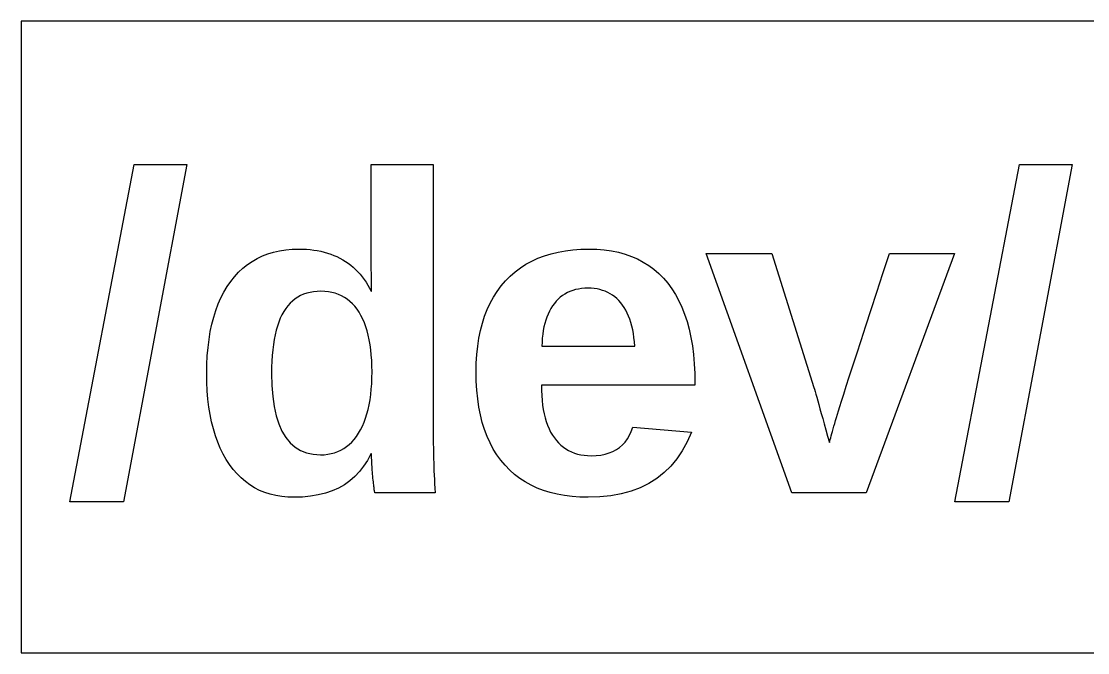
# Model space of a CAD drawing. Header units: metres. Extents: x -500 to 500, y -150 to 150.
# Drawn here: x -500 to 7, y -150 to 150 of the extents above; entities that cross this region are included whole.
import ezdxf

# ---------------------------------------------------------------- set-up
doc = ezdxf.new("R2010")
doc.units = ezdxf.units.M

msp = doc.modelspace()

# ---------------------------------------------------------------- linework, layer by layer
for p, q in [((500, 150), (-500, 150)), ((-500, 150), (-500, -150)), ((-477.026, -78.3725), (-446.435, 81.9435)), ((-421.415, 81.9435), (-451.481, -78.3725)), ((-446.435, 81.9435), (-421.415, 81.9435)), ((-333.782, 40.4185), (-333.782, 81.9435)), ((-333.782, 81.9435), (-304.241, 81.9435)), ((-304.241, 81.9435), (-304.241, -49.2525)), ((-56.3574, -78.3725), (-25.7664, 81.9435)), ((-0.74645, 81.9435), (-30.8124, -78.3725)), ((-25.7664, 81.9435), (-0.74645, 81.9435)), ((-380.13, 40.3274), (-377.306, 40.9653)), ((-377.306, 40.9653), (-374.369, 41.421)), ((-374.369, 41.421), (-371.319, 41.6944)), ((-371.319, 41.6944), (-368.157, 41.7855)), ((-368.157, 41.7855), (-366.317, 41.7556)), ((-366.317, 41.7556), (-364.516, 41.6661)), ((-364.516, 41.6661), (-362.754, 41.5168)), ((-362.754, 41.5168), (-361.031, 41.3078)), ((-361.031, 41.3078), (-359.348, 41.039)), ((-359.348, 41.039), (-357.703, 40.7106)), ((-357.703, 40.7106), (-356.098, 40.3224)), ((-244.959, 40.3523), (-241.496, 40.9793)), ((-241.496, 40.9793), (-237.895, 41.4272)), ((-237.895, 41.4272), (-234.156, 41.6959)), ((-234.156, 41.6959), (-230.278, 41.7855)), ((-230.278, 41.7855), (-226.578, 41.6894)), ((-226.578, 41.6894), (-223.015, 41.4011)), ((-223.015, 41.4011), (-219.589, 40.9205)), ((-219.589, 40.9205), (-216.3, 40.2478)), ((-392.563, 34.4039), (-390.302, 35.9532)), ((-390.302, 35.9532), (-387.928, 37.3201)), ((-387.928, 37.3201), (-385.441, 38.5048)), ((-385.441, 38.5048), (-382.842, 39.5072)), ((-382.842, 39.5072), (-380.13, 40.3274)), ((-356.098, 40.3224), (-354.532, 39.8746)), ((-354.532, 39.8746), (-353.006, 39.367)), ((-353.006, 39.367), (-351.518, 38.7997)), ((-351.518, 38.7997), (-350.07, 38.1727)), ((-350.07, 38.1727), (-348.66, 37.4859)), ((-348.66, 37.4859), (-347.29, 36.7395)), ((-347.29, 36.7395), (-345.964, 35.9339)), ((-345.964, 35.9339), (-344.685, 35.0699)), ((-333.571, 21.7065), (-333.782, 40.4185)), ((-260.202, 34.53), (-257.43, 36.0528)), ((-257.43, 36.0528), (-254.519, 37.3964)), ((-254.519, 37.3964), (-251.47, 38.5608)), ((-251.47, 38.5608), (-248.284, 39.5461)), ((-248.284, 39.5461), (-244.959, 40.3523)), ((-216.3, 40.2478), (-213.147, 39.3828)), ((-213.147, 39.3828), (-210.132, 38.3257)), ((-210.132, 38.3257), (-207.253, 37.0763)), ((-207.253, 37.0763), (-204.511, 35.6347)), ((-204.511, 35.6347), (-201.906, 34.0009)), ((-133.857, -74.0625), (-174.54, 39.6825)), ((-174.54, 39.6825), (-143.318, 39.6825)), ((-143.318, 39.6825), (-123.449, -23.9175)), ((-56.5903, 39.6825), (-98.5353, -74.0625)), ((-90.6103, 30.1634), (-87.4963, 39.6825)), ((-87.4963, 39.6825), (-56.5903, 39.6825)), ((-398.672, 28.6628), (-396.748, 30.7587)), ((-396.748, 30.7587), (-394.712, 32.6725)), ((-394.712, 32.6725), (-392.563, 34.4039)), ((-344.685, 35.0699), (-343.454, 34.1474)), ((-343.454, 34.1474), (-342.272, 33.1665)), ((-342.272, 33.1665), (-341.137, 32.127)), ((-341.137, 32.127), (-340.05, 31.0291)), ((-340.05, 31.0291), (-339.011, 29.8727)), ((-267.691, 28.8868), (-265.333, 30.947)), ((-265.333, 30.947), (-262.837, 32.8281)), ((-262.837, 32.8281), (-260.202, 34.53)), ((-201.906, 34.0009), (-199.438, 32.1748)), ((-199.438, 32.1748), (-197.106, 30.1566)), ((-402.17, 23.9389), (-400.483, 26.3845)), ((-400.483, 26.3845), (-398.672, 28.6628)), ((-339.011, 29.8727), (-338.019, 28.6579)), ((-338.019, 28.6579), (-337.076, 27.3846)), ((-337.076, 27.3846), (-336.181, 26.0527)), ((-336.181, 26.0527), (-335.333, 24.6625)), ((-271.979, 24.2414), (-269.911, 26.6475)), ((-269.911, 26.6475), (-267.691, 28.8868)), ((-197.106, 30.1566), (-194.912, 27.9462)), ((-194.912, 27.9462), (-192.854, 25.5435)), ((-192.854, 25.5435), (-190.941, 22.9555)), ((-93.5153, 21.2726), (-90.6103, 30.1634)), ((-405.14, 18.5906), (-403.723, 21.3409)), ((-403.723, 21.3409), (-402.17, 23.9389)), ((-365.881, 20.2836), (-367.312, 19.6575)), ((-364.378, 20.7958), (-365.881, 20.2836)), ((-362.803, 21.1942), (-364.378, 20.7958)), ((-361.156, 21.4788), (-362.803, 21.1942)), ((-359.437, 21.6496), (-361.156, 21.4788)), ((-357.645, 21.7065), (-359.437, 21.6496)), ((-355.836, 21.6477), (-357.645, 21.7065)), ((-354.096, 21.4713), (-355.836, 21.6477)), ((-352.425, 21.1774), (-354.096, 21.4713)), ((-350.823, 20.7659), (-352.425, 21.1774)), ((-349.29, 20.2368), (-350.823, 20.7659)), ((-335.333, 24.6625), (-334.534, 23.2137)), ((-334.534, 23.2137), (-333.782, 21.7065)), ((-333.782, 21.7065), (-333.571, 21.7065)), ((-275.619, 18.9665), (-273.882, 21.6811)), ((-273.882, 21.6811), (-271.979, 24.2414)), ((-241.697, 20.4314), (-242.816, 19.7017)), ((-240.52, 21.0753), (-241.697, 20.4314)), ((-239.287, 21.6333), (-240.52, 21.0753)), ((-237.997, 22.1054), (-239.287, 21.6333)), ((-236.651, 22.4917), (-237.997, 22.1054)), ((-235.248, 22.7922), (-236.651, 22.4917)), ((-233.788, 23.0068), (-235.248, 22.7922)), ((-232.272, 23.1356), (-233.788, 23.0068)), ((-230.699, 23.1785), (-232.272, 23.1356)), ((-229.219, 23.1377), (-230.699, 23.1785)), ((-227.785, 23.0155), (-229.219, 23.1377)), ((-226.4, 22.8118), (-227.785, 23.0155)), ((-225.061, 22.5266), (-226.4, 22.8118)), ((-223.769, 22.1599), (-225.061, 22.5266)), ((-222.525, 21.7117), (-223.769, 22.1599)), ((-221.328, 21.182), (-222.525, 21.7117)), ((-220.179, 20.5708), (-221.328, 21.182)), ((-219.077, 19.8781), (-220.179, 20.5708)), ((-190.941, 22.9555), (-189.182, 20.1889)), ((-96.2112, 13.01), (-93.5153, 21.2726)), ((-407.57, 12.6327), (-406.422, 15.6878)), ((-406.422, 15.6878), (-405.14, 18.5906)), ((-372.313, 16.0148), (-373.383, 14.8195)), ((-371.171, 17.0962), (-372.313, 16.0148)), ((-369.957, 18.0638), (-371.171, 17.0962)), ((-368.67, 18.9176), (-369.957, 18.0638)), ((-367.312, 19.6575), (-368.67, 18.9176)), ((-347.826, 19.5902), (-349.29, 20.2368)), ((-346.431, 18.8259), (-347.826, 19.5902)), ((-345.105, 17.9441), (-346.431, 18.8259)), ((-343.848, 16.9447), (-345.105, 17.9441)), ((-342.66, 15.8278), (-343.848, 16.9447)), ((-341.542, 14.5933), (-342.66, 15.8278)), ((-278.598, 13.0745), (-277.191, 16.0976)), ((-277.191, 16.0976), (-275.619, 18.9665)), ((-246.73, 15.9245), (-247.564, 14.7743)), ((-245.837, 16.9976), (-246.73, 15.9245)), ((-244.887, 17.9848), (-245.837, 16.9976)), ((-243.88, 18.8862), (-244.887, 17.9848)), ((-242.816, 19.7017), (-243.88, 18.8862)), ((-218.022, 19.1039), (-219.077, 19.8781)), ((-217.014, 18.2483), (-218.022, 19.1039)), ((-216.053, 17.3111), (-217.014, 18.2483)), ((-215.14, 16.2925), (-216.053, 17.3111)), ((-214.28, 15.1924), (-215.14, 16.2925)), ((-189.182, 20.1889), (-187.575, 17.2438)), ((-187.575, 17.2438), (-186.121, 14.1203)), ((-408.582, 9.42516), (-407.57, 12.6327)), ((-376.162, 10.5476), (-376.948, 8.88771)), ((-375.306, 12.0875), (-376.162, 10.5476)), ((-374.381, 13.5104), (-375.306, 12.0875)), ((-373.383, 14.8195), (-374.381, 13.5104)), ((-340.492, 13.2412), (-341.542, 14.5933)), ((-339.511, 11.7715), (-340.492, 13.2412)), ((-338.601, 10.1931), (-339.511, 11.7715)), ((-337.764, 8.51457), (-338.601, 10.1931)), ((-279.839, 9.89705), (-278.598, 13.0745)), ((-249.689, 10.9132), (-250.271, 9.48932)), ((-249.043, 12.2686), (-249.689, 10.9132)), ((-248.335, 13.5557), (-249.043, 12.2686)), ((-247.564, 14.7743), (-248.335, 13.5557)), ((-213.478, 14.0108), (-214.28, 15.1924)), ((-212.735, 12.7477), (-213.478, 14.0108)), ((-212.05, 11.4031), (-212.735, 12.7477)), ((-211.423, 9.97708), (-212.05, 11.4031)), ((-186.121, 14.1203), (-184.82, 10.8181)), ((-184.82, 10.8181), (-183.672, 7.33751)), ((-98.6981, 5.37566), (-96.2112, 13.01)), ((-410.202, 2.55292), (-409.46, 6.06523)), ((-409.46, 6.06523), (-408.582, 9.42516)), ((-378.317, 5.20773), (-378.899, 3.18767)), ((-377.667, 7.10774), (-378.317, 5.20773)), ((-376.948, 8.88771), (-377.667, 7.10774)), ((-337, 6.73587), (-337.764, 8.51457)), ((-336.309, 4.85703), (-337, 6.73587)), ((-281.824, 3.07939), (-280.914, 6.56537)), ((-280.914, 6.56537), (-279.839, 9.89705)), ((-251.248, 6.43634), (-251.642, 4.80724)), ((-250.791, 7.99704), (-251.248, 6.43634)), ((-250.271, 9.48932), (-250.791, 7.99704)), ((-210.856, 8.46956), (-211.423, 9.97708)), ((-210.346, 6.88055), (-210.856, 8.46956)), ((-209.895, 5.21008), (-210.346, 6.88055)), ((-209.503, 3.45811), (-209.895, 5.21008)), ((-183.672, 7.33751), (-182.678, 3.67834)), ((-100.976, -1.63039), (-98.6981, 5.37566)), ((-410.809, -1.11177), (-410.202, 2.55292)), ((-379.412, 1.04756), (-379.857, -1.21257)), ((-378.899, 3.18767), (-379.412, 1.04756)), ((-335.69, 2.87804), (-336.309, 4.85703)), ((-335.144, 0.79887), (-335.69, 2.87804)), ((-334.671, -1.38042), (-335.144, 0.79887)), ((-282.569, -0.56082), (-281.824, 3.07939)), ((-252.242, 1.34378), (-252.447, -0.49056)), ((-251.973, 3.10971), (-252.242, 1.34378)), ((-251.642, 4.80724), (-251.973, 3.10971)), ((-209.169, 1.62468), (-209.503, 3.45811)), ((-208.893, -0.29022), (-209.169, 1.62468)), ((-182.678, 3.67834), (-181.836, -0.1593)), ((-411.619, -8.89835), (-411.282, -4.92886)), ((-411.282, -4.92886), (-410.809, -1.11177)), ((-380.233, -3.59277), (-380.541, -6.09302)), ((-379.857, -1.21257), (-380.233, -3.59277)), ((-334.271, -3.65988), (-334.671, -1.38042)), ((-333.943, -6.03949), (-334.271, -3.65988)), ((-283.561, -8.30411), (-283.148, -4.35533)), ((-283.148, -4.35533), (-282.569, -0.56082)), ((-252.59, -2.39331), (-252.67, -4.36449)), ((-252.67, -4.36449), (-208.517, -4.36449)), ((-252.447, -0.49056), (-252.59, -2.39331)), ((-208.676, -2.28662), (-208.893, -0.29022)), ((-208.517, -4.36449), (-208.676, -2.28662)), ((-181.836, -0.1593), (-181.147, -4.17551)), ((-181.147, -4.17551), (-180.612, -8.37022)), ((-103.045, -8.00819), (-100.976, -1.63039)), ((-411.822, -13.0202), (-411.619, -8.89835)), ((-380.78, -8.71332), (-380.951, -11.4537)), ((-380.541, -6.09302), (-380.78, -8.71332)), ((-333.689, -8.51926), (-333.943, -6.03949)), ((-333.507, -11.0992), (-333.689, -8.51926)), ((-283.81, -12.4072), (-283.561, -8.30411)), ((-180.612, -8.37022), (-180.229, -12.7435)), ((-104.905, -13.7577), (-103.045, -8.00819)), ((-411.889, -17.2945), (-411.822, -13.0202)), ((-381.054, -14.3141), (-381.088, -17.2945)), ((-380.951, -11.4537), (-381.054, -14.3141)), ((-333.398, -13.7793), (-333.507, -11.0992)), ((-333.361, -16.5595), (-333.398, -13.7793)), ((-283.892, -16.6645), (-283.81, -12.4072)), ((-180.229, -12.7435), (-180, -17.2952)), ((-106.556, -18.879), (-104.905, -13.7577)), ((-411.825, -21.5074), (-411.889, -17.2945)), ((-381.088, -17.2945), (-380.951, -23.0173)), ((-333.513, -22.1764), (-333.399, -19.4193)), ((-333.399, -19.4193), (-333.361, -16.5595)), ((-283.811, -21.0619), (-283.892, -16.6645)), ((-180, -17.2952), (-179.923, -22.0255)), ((-107.998, -23.372), (-106.556, -18.879)), ((-411.633, -25.5741), (-411.825, -21.5074)), ((-380.951, -23.0173), (-380.538, -28.2822)), ((-333.968, -27.3828), (-333.703, -24.8309)), ((-333.703, -24.8309), (-333.513, -22.1764)), ((-283.566, -25.2945), (-283.811, -21.0619)), ((-283.159, -29.3623), (-283.566, -25.2945)), ((-179.923, -22.8665), (-252.88, -22.8665)), ((-252.88, -22.8665), (-252.844, -25.3737)), ((-179.923, -22.0255), (-179.923, -22.8665)), ((-123.449, -23.9175), (-123.181, -24.8196)), ((-123.181, -24.8196), (-122.862, -25.9082)), ((-109.231, -27.2368), (-107.998, -23.372)), ((-411.313, -29.4946), (-411.633, -25.5741)), ((-410.864, -33.269), (-411.313, -29.4946)), ((-380.538, -28.2822), (-379.851, -33.0894)), ((-334.727, -32.1787), (-334.31, -29.832)), ((-334.31, -29.832), (-333.968, -27.3828)), ((-282.588, -33.2652), (-283.159, -29.3623)), ((-252.844, -25.3737), (-252.735, -27.7844)), ((-252.735, -27.7844), (-252.553, -30.0988)), ((-252.553, -30.0988), (-252.298, -32.3167)), ((-122.862, -25.9082), (-122.492, -27.1835)), ((-122.492, -27.1835), (-122.071, -28.6454)), ((-122.071, -28.6454), (-121.599, -30.2939)), ((-121.599, -30.2939), (-121.076, -32.129)), ((-110.255, -30.4733), (-109.231, -27.2368)), ((-410.288, -36.8971), (-410.864, -33.269)), ((-379.851, -33.0894), (-378.889, -37.4387)), ((-335.79, -36.564), (-335.221, -34.4227)), ((-335.221, -34.4227), (-334.727, -32.1787)), ((-281.855, -37.0034), (-282.588, -33.2652)), ((-252.298, -32.3167), (-251.97, -34.4382)), ((-251.97, -34.4382), (-251.57, -36.4633)), ((-121.076, -32.129), (-120.501, -34.1507)), ((-120.501, -34.1507), (-119.876, -36.359)), ((-112.164, -36.6886), (-111.675, -35.0615)), ((-111.675, -35.0615), (-111.069, -33.0815)), ((-111.069, -33.0815), (-110.255, -30.4733)), ((-409.583, -40.3791), (-410.288, -36.8971)), ((-408.75, -43.7149), (-409.583, -40.3791)), ((-378.889, -37.4387), (-377.651, -41.3302)), ((-337.156, -40.5389), (-336.435, -38.6028)), ((-336.435, -38.6028), (-335.79, -36.564)), ((-280.959, -40.5767), (-281.855, -37.0034)), ((-251.57, -36.4633), (-251.097, -38.392)), ((-251.097, -38.392), (-250.551, -40.2243)), ((-250.551, -40.2243), (-249.933, -41.9602)), ((-119.876, -36.359), (-119.2, -38.7539)), ((-119.2, -38.7539), (-118.473, -41.3354)), ((-113.472, -41.1074), (-113.062, -39.7116)), ((-113.062, -39.7116), (-112.626, -38.2386)), ((-112.626, -38.2386), (-112.164, -36.6886)), ((-407.789, -46.9044), (-408.75, -43.7149)), ((-377.651, -41.3302), (-376.139, -44.7638)), ((-376.139, -44.7638), (-374.352, -47.7397)), ((-339.774, -45.7315), (-338.826, -44.1033)), ((-338.826, -44.1033), (-337.953, -42.3724)), ((-337.953, -42.3724), (-337.156, -40.5389)), ((-279.899, -43.9851), (-280.959, -40.5767)), ((-278.677, -47.2288), (-279.899, -43.9851)), ((-249.933, -41.9602), (-249.241, -43.5996)), ((-249.241, -43.5996), (-248.477, -45.1427)), ((-248.477, -45.1427), (-247.64, -46.5893)), ((-210.998, -46.6921), (-210.162, -44.8466)), ((-210.162, -44.8466), (-209.463, -42.8405)), ((-209.463, -42.8405), (-181.605, -45.2585)), ((-181.605, -45.2585), (-183.613, -49.8305)), ((-118.473, -41.3354), (-117.695, -44.1035)), ((-117.695, -44.1035), (-116.866, -47.0582)), ((-114.85, -45.9194), (-114.545, -44.8321)), ((-114.545, -44.8321), (-114.213, -43.6676)), ((-114.213, -43.6676), (-113.856, -42.4261)), ((-113.856, -42.4261), (-113.472, -41.1074)), ((-406.7, -49.9478), (-407.789, -46.9044)), ((-405.483, -52.845), (-406.7, -49.9478)), ((-374.352, -47.7397), (-372.29, -50.2577)), ((-372.29, -50.2577), (-369.953, -52.3179)), ((-344.218, -51.0683), (-343.014, -49.916)), ((-343.014, -49.916), (-341.872, -48.6425)), ((-341.872, -48.6425), (-340.792, -47.2476)), ((-340.792, -47.2476), (-339.774, -45.7315)), ((-304.241, -49.2525), (-304.236, -50.8923)), ((-277.292, -50.3076), (-278.677, -47.2288)), ((-275.744, -53.2215), (-277.292, -50.3076)), ((-247.64, -46.5893), (-246.73, -47.9395)), ((-246.73, -47.9395), (-245.753, -49.1913)), ((-245.753, -49.1913), (-244.715, -50.3429)), ((-244.715, -50.3429), (-243.615, -51.3944)), ((-214.328, -51.266), (-213.081, -49.9018)), ((-213.081, -49.9018), (-211.971, -48.3772)), ((-211.971, -48.3772), (-210.998, -46.6921)), ((-183.613, -49.8305), (-185.915, -54.0368)), ((-116.866, -47.0582), (-115.985, -50.1995)), ((-115.985, -50.1995), (-115.811, -49.4977)), ((-115.811, -49.4977), (-115.61, -48.7188)), ((-115.61, -48.7188), (-115.383, -47.8628)), ((-115.383, -47.8628), (-115.13, -46.9297)), ((-115.13, -46.9297), (-114.85, -45.9194)), ((-404.137, -55.596), (-405.483, -52.845)), ((-402.664, -58.2009), (-404.137, -55.596)), ((-369.953, -52.3179), (-367.341, -53.9203)), ((-367.341, -53.9203), (-364.454, -55.0648)), ((-364.454, -55.0648), (-361.292, -55.7516)), ((-354.389, -55.7379), (-352.749, -55.4347)), ((-352.749, -55.4347), (-351.172, -55.0102)), ((-351.172, -55.0102), (-349.657, -54.4644)), ((-349.657, -54.4644), (-348.204, -53.7973)), ((-348.204, -53.7973), (-346.813, -53.0089)), ((-346.813, -53.0089), (-345.484, -52.0992)), ((-345.484, -52.0992), (-344.218, -51.0683)), ((-333.992, -55.5605), (-335.566, -58.6086)), ((-333.571, -55.5605), (-333.992, -55.5605)), ((-333.568, -56.2202), (-333.571, -55.5605)), ((-304.236, -50.8923), (-304.221, -52.5768)), ((-304.221, -52.5768), (-304.196, -54.3062)), ((-304.196, -54.3062), (-304.162, -56.0803)), ((-274.033, -55.9707), (-275.744, -53.2215)), ((-243.615, -51.3944), (-242.453, -52.3457)), ((-242.453, -52.3457), (-241.23, -53.1969)), ((-241.23, -53.1969), (-239.945, -53.948)), ((-239.945, -53.948), (-238.599, -54.5989)), ((-238.599, -54.5989), (-237.191, -55.1497)), ((-237.191, -55.1497), (-235.721, -55.6004)), ((-235.721, -55.6004), (-234.19, -55.9509)), ((-224.681, -56.0805), (-222.614, -55.6793)), ((-222.614, -55.6793), (-220.683, -55.1176)), ((-220.683, -55.1176), (-218.889, -54.3954)), ((-218.889, -54.3954), (-217.232, -53.5128)), ((-217.232, -53.5128), (-215.711, -52.4696)), ((-215.711, -52.4696), (-214.328, -51.266)), ((-185.915, -54.0368), (-188.512, -57.8773)), ((-401.062, -60.6595), (-402.664, -58.2009)), ((-399.343, -62.9533), (-401.062, -60.6595)), ((-361.292, -55.7516), (-357.855, -55.9805)), ((-357.855, -55.9805), (-356.091, -55.9198)), ((-356.091, -55.9198), (-354.389, -55.7379)), ((-335.566, -58.6086), (-337.344, -61.4128)), ((-333.558, -56.9053), (-333.568, -56.2202)), ((-333.54, -57.616), (-333.558, -56.9053)), ((-333.516, -58.3522), (-333.54, -57.616)), ((-333.486, -59.1139), (-333.516, -58.3522)), ((-333.448, -59.9011), (-333.486, -59.1139)), ((-333.404, -60.7138), (-333.448, -59.9011)), ((-333.352, -61.552), (-333.404, -60.7138)), ((-304.162, -56.0803), (-304.117, -57.8992)), ((-304.117, -57.8992), (-304.062, -59.7629)), ((-304.062, -59.7629), (-303.997, -61.6713)), ((-272.158, -58.555), (-274.033, -55.9707)), ((-270.121, -60.9745), (-272.158, -58.555)), ((-234.19, -55.9509), (-232.597, -56.2012)), ((-232.597, -56.2012), (-230.943, -56.3514)), ((-230.943, -56.3514), (-229.227, -56.4015)), ((-229.227, -56.4015), (-226.886, -56.3212)), ((-226.886, -56.3212), (-224.681, -56.0805)), ((-188.512, -57.8773), (-191.404, -61.3521)), ((-397.517, -65.0636), (-399.343, -62.9533)), ((-395.583, -66.9903), (-397.517, -65.0636)), ((-339.325, -63.9732), (-341.511, -66.2897)), ((-337.344, -61.4128), (-339.325, -63.9732)), ((-333.294, -62.4157), (-333.352, -61.552)), ((-333.229, -63.3049), (-333.294, -62.4157)), ((-333.157, -64.2196), (-333.229, -63.3049)), ((-333.079, -65.1598), (-333.157, -64.2196)), ((-332.993, -66.1255), (-333.079, -65.1598)), ((-303.997, -61.6713), (-303.923, -63.6246)), ((-303.923, -63.6246), (-303.838, -65.6226)), ((-303.838, -65.6226), (-303.744, -67.6654)), ((-267.932, -63.2217), (-270.121, -60.9745)), ((-265.603, -65.2891), (-267.932, -63.2217)), ((-263.132, -67.1767), (-265.603, -65.2891)), ((-194.591, -64.4611), (-198.072, -67.2043)), ((-191.404, -61.3521), (-194.591, -64.4611)), ((-393.543, -68.7336), (-395.583, -66.9903)), ((-391.396, -70.2934), (-393.543, -68.7336)), ((-389.141, -71.6697), (-391.396, -70.2934)), ((-346.495, -70.1913), (-349.293, -71.7763)), ((-343.901, -68.3624), (-346.495, -70.1913)), ((-341.511, -66.2897), (-343.901, -68.3624)), ((-332.905, -67.0757), (-332.993, -66.1255)), ((-332.819, -67.9692), (-332.905, -67.0757)), ((-332.735, -68.8062), (-332.819, -67.9692)), ((-332.652, -69.5865), (-332.735, -68.8062)), ((-332.572, -70.3103), (-332.652, -69.5865)), ((-332.493, -70.9774), (-332.572, -70.3103)), ((-303.744, -67.6654), (-303.639, -69.753)), ((-303.639, -69.753), (-303.525, -71.8853)), ((-260.522, -68.8846), (-263.132, -67.1767)), ((-257.77, -70.4127), (-260.522, -68.8846)), ((-254.878, -71.761), (-257.77, -70.4127)), ((-201.849, -69.5818), (-205.92, -71.5934)), ((-198.072, -67.2043), (-201.849, -69.5818)), ((-386.78, -72.8624), (-389.141, -71.6697)), ((-384.312, -73.8717), (-386.78, -72.8624)), ((-381.736, -74.6975), (-384.312, -73.8717)), ((-379.054, -75.3397), (-381.736, -74.6975)), ((-376.265, -75.7985), (-379.054, -75.3397)), ((-373.368, -76.0737), (-376.265, -75.7985)), ((-362.525, -75.6778), (-366.343, -76.0436)), ((-358.911, -75.0682), (-362.525, -75.6778)), ((-355.501, -74.2147), (-358.911, -75.0682)), ((-352.295, -73.1174), (-355.501, -74.2147)), ((-349.293, -71.7763), (-352.295, -73.1174)), ((-332.416, -71.5879), (-332.493, -70.9774)), ((-332.341, -72.1419), (-332.416, -71.5879)), ((-332.268, -72.6392), (-332.341, -72.1419)), ((-332.197, -73.0799), (-332.268, -72.6392)), ((-332.127, -73.4641), (-332.197, -73.0799)), ((-332.06, -73.7916), (-332.127, -73.4641)), ((-331.994, -74.0625), (-332.06, -73.7916)), ((-303.4, -74.0625), (-331.994, -74.0625)), ((-303.525, -71.8853), (-303.4, -74.0625)), ((-251.846, -72.9295), (-254.878, -71.761)), ((-248.673, -73.9183), (-251.846, -72.9295)), ((-245.359, -74.7273), (-248.673, -73.9183)), ((-241.905, -75.3565), (-245.359, -74.7273)), ((-238.31, -75.8059), (-241.905, -75.3565)), ((-234.575, -76.0756), (-238.31, -75.8059)), ((-225.154, -75.9826), (-230.699, -76.1655)), ((-219.903, -75.434), (-225.154, -75.9826)), ((-214.947, -74.5196), (-219.903, -75.434)), ((-210.286, -73.2394), (-214.947, -74.5196)), ((-205.92, -71.5934), (-210.286, -73.2394)), ((-98.5353, -74.0625), (-133.857, -74.0625)), ((-451.481, -78.3725), (-477.026, -78.3725)), ((-370.365, -76.1655), (-373.368, -76.0737)), ((-366.343, -76.0436), (-370.365, -76.1655)), ((-230.699, -76.1655), (-234.575, -76.0756)), ((-30.8124, -78.3725), (-56.3574, -78.3725)), ((-500, -150), (500, -150))]:
    msp.add_line(p, q)

doc.saveas('drawing.dxf')
